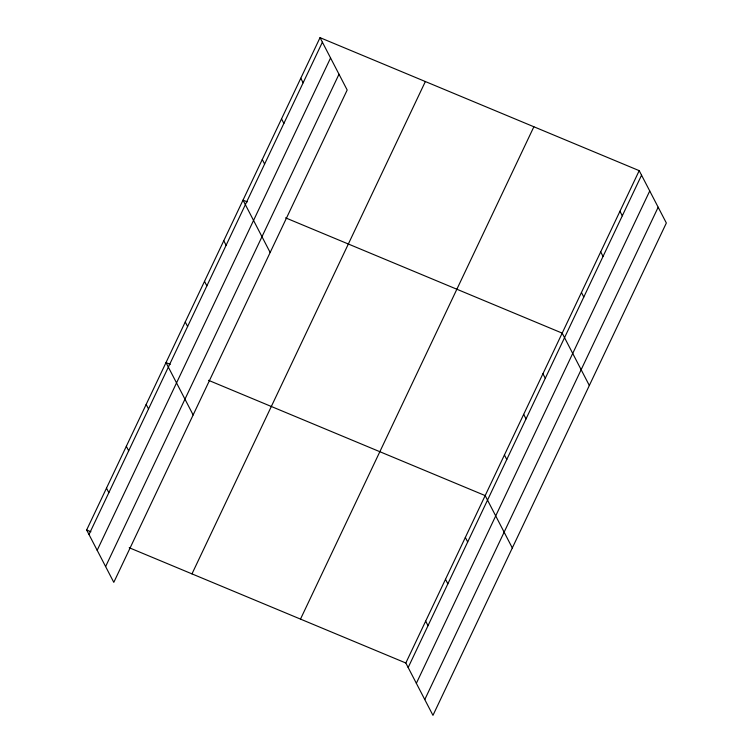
<?xml version="1.0" encoding="UTF-8"?>
<svg xmlns="http://www.w3.org/2000/svg" width="753" height="753" viewBox="0 0 753 753"><rect width="100%" height="100%" fill="white"/><g stroke="black" fill="none" stroke-linecap="round" stroke-linejoin="round"><path stroke-width="1.13" d="M320.034 37.65L347.18 90.002L113.797 582.342L86.651 529.99L320.034 37.65L639.203 170.658L666.349 223.01L432.966 715.35L405.82 662.998L129.215 547.723M89.005 534.517L322.388 42.177M97.184 550.302L330.567 57.962M105.608 566.567L339.001 74.227M191.977 573.88L425.36 81.54M300.494 619.107L533.877 126.768M405.82 662.998L639.203 170.658M408.173 667.525L641.556 175.185M416.353 683.31L649.735 190.97M424.777 699.565L658.169 207.226M247.276 201.898L243.021 200.119L270.158 252.481M285.575 217.852L562.19 333.127L589.326 385.48M170.263 364.367L166.008 362.598L193.144 414.95M208.562 380.331L485.177 495.596L512.313 547.958M86.651 529.99L90.906 531.759M619.954 211.273L622.298 215.8M600.696 251.888L603.049 256.425M581.448 292.512L583.791 297.04M542.932 373.742L545.285 378.279M523.683 414.366L526.027 418.894M504.425 454.981L506.778 459.509M300.786 78.265L303.13 82.802M281.528 118.889L283.881 123.417M465.335 537.444L467.688 541.981M262.279 159.504L264.623 164.032M445.494 579.292L447.847 583.829M425.661 621.15L428.005 625.677M223.763 240.744L226.116 245.271M204.515 281.358L206.859 285.886M185.257 321.973L187.61 326.51M146.167 404.446L148.52 408.973M126.335 446.294L128.678 450.821M106.493 488.142L108.837 492.669"/></g></svg>
